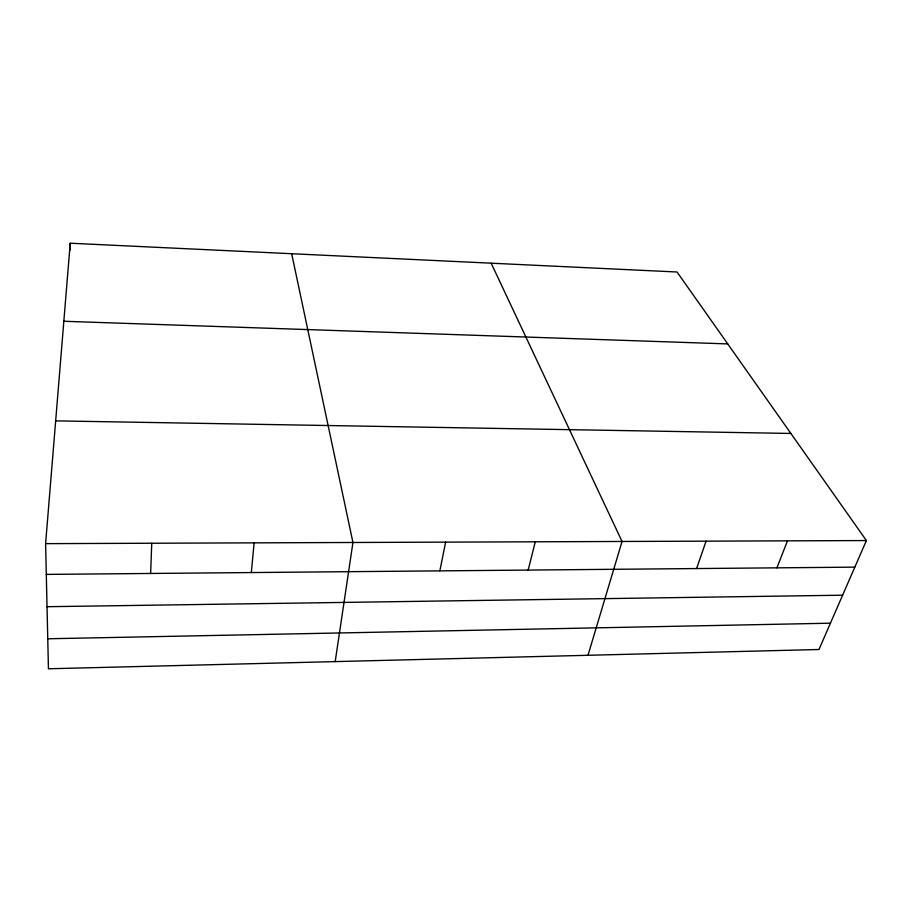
<?xml version="1.0" encoding="UTF-8"?>
<svg xmlns="http://www.w3.org/2000/svg" width="912" height="912" viewBox="0 0 912 912"><rect width="100%" height="100%" fill="white"/><g stroke="black" fill="none" stroke-linecap="round" stroke-linejoin="round"><path stroke-width="1.37" d="M150.628 573.466L151.745 543.244M45.6 543.643L70.235 243.219L677.035 272.004L866.4 540.554L818.976 649.504L48.439 668.781L45.6 543.643L866.4 540.554M251.336 572.565L254.117 542.857M335.194 661.61L352.944 542.48L291.669 253.718M439.858 570.866L445.626 542.138M528.185 570.08L535.276 541.796M588.001 655.283L622.052 541.477L491.158 263.192M696.597 568.564L706.07 541.158M776.921 567.845L787.489 540.85M47.755 638.776L830.433 623.192M47.025 606.708L842.608 595.194M46.295 574.4L854.829 567.139M55.666 420.865L790.875 433.451M63.84 321.263L727.73 343.915M70.235 243.219L70.292 249.991"/></g></svg>
